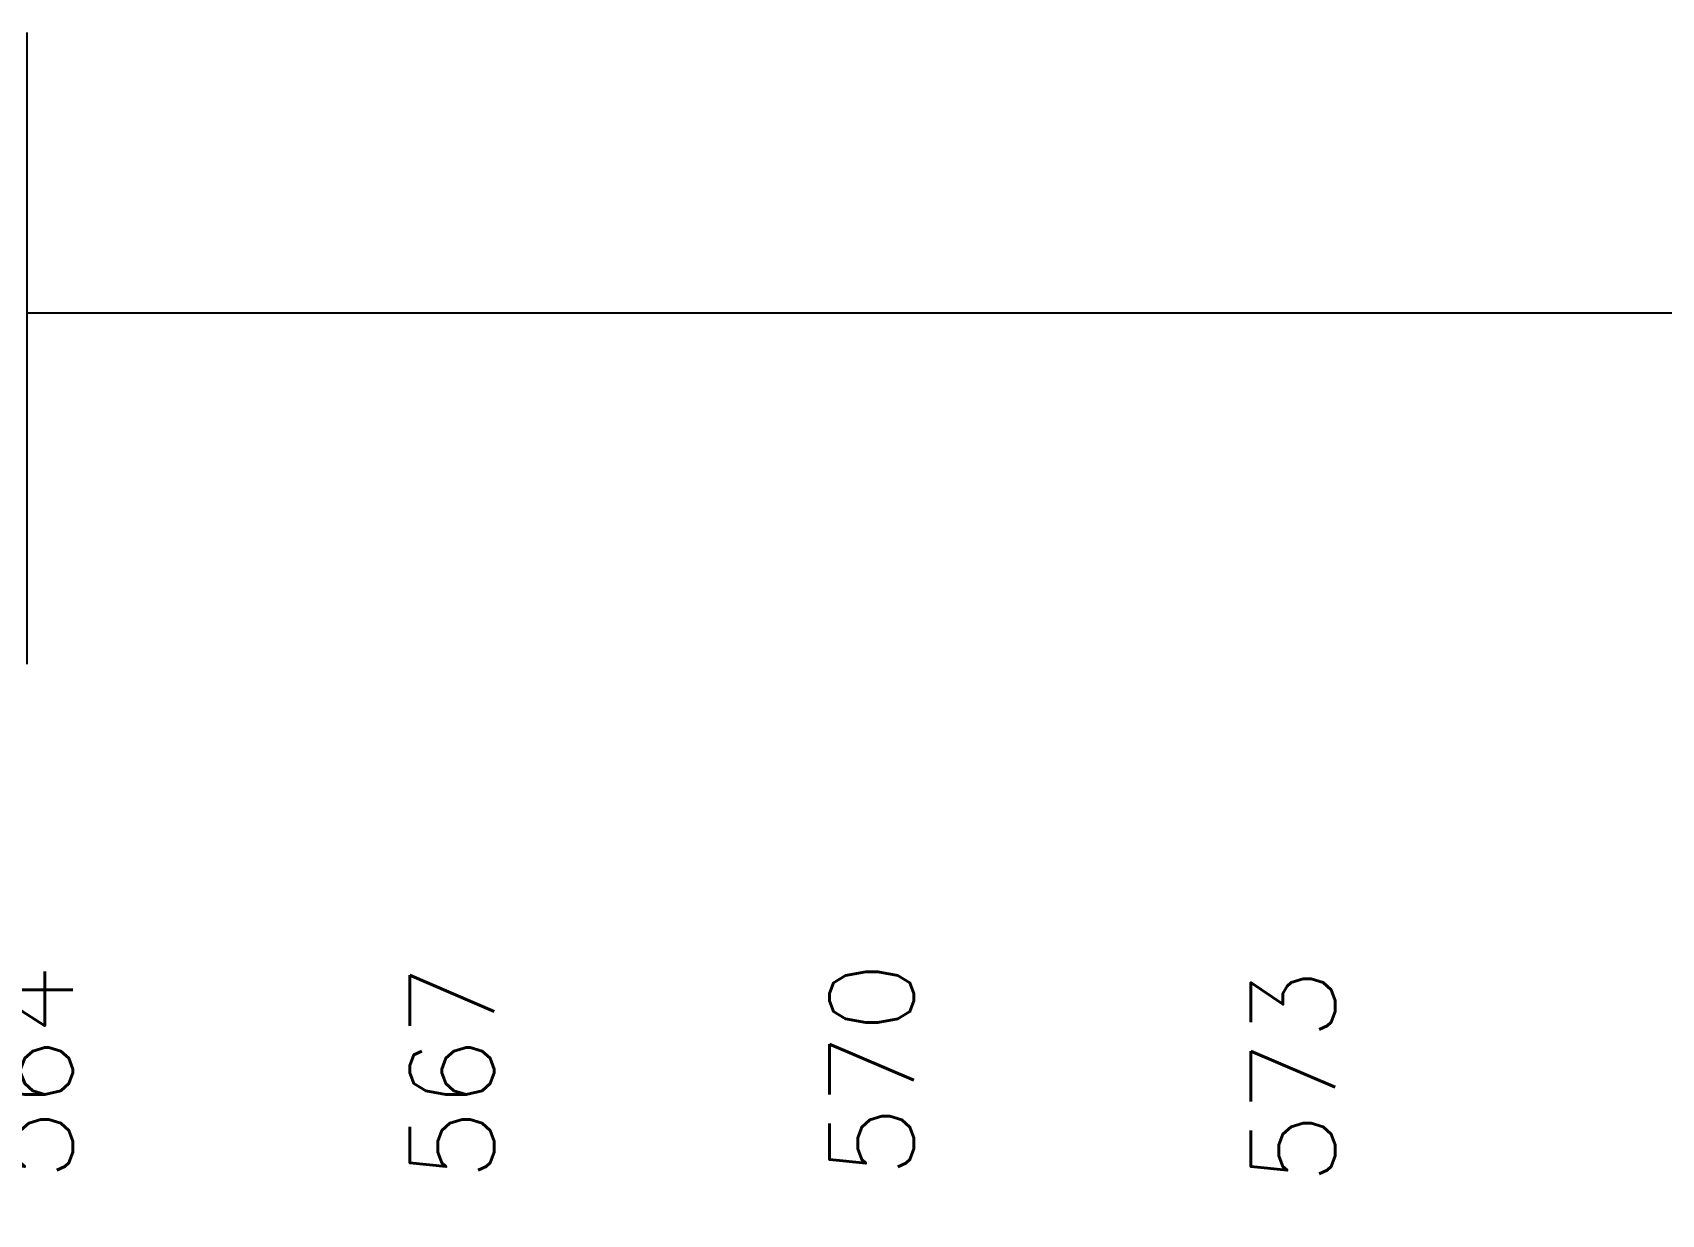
# Model space of a CAD drawing. Extents: x -16 to 243, y 482 to 579.
# Drawn here: x 96.22 to 107.82, y 568.78 to 577.2 of the extents above; entities that cross this region are included whole.
import ezdxf

# ---------------------------------------------------------------- set-up
doc = ezdxf.new("R2010")
doc.units = 0
doc.header["$LTSCALE"] = 0.02
doc.header["$MEASUREMENT"] = 0
doc.layers.get('0').update_dxf_attribs({"linetype": 'CONTINUOUS'})
doc.layers.add('NOPILAR1', color=2, linetype='CONTINUOUS')
doc.layers.add('USO1', color=2, linetype='CONTINUOUS')
doc.styles.add('1', font='romans.shx')
doc.styles.add('NOPILAR', font='simplex.shx', dxfattribs={"height": 0.6})
doc.dimstyles.new('1-600', dxfattribs={"dimtxt": 1.1, "dimasz": 2.5, "dimexe": 2, "dimexo": 4, "dimgap": 0.2, "dimtad": 1, "dimdec": 0, "dimzin": 4, "dimdsep": 46, "dimlunit": 6, "dimtxsty": '1', "dimblk1": 'NONE', "dimblk2": 'NONE', "dimsah": 1, "dimcen": 0, "dimclrd": 2, "dimclre": 2, "dimclrt": 2, "dimadec": 0, "dimazin": 0, "dimtfac": 1, "dimtdec": 0, "dimtmove": 2, "dimatfit": 3, "dimldrblk": 'NONE', "dimfxl": 0, "dimtolj": 1, "dimtzin": 0, "dimarcsym": 0})

# ---------------------------------------------------------------- blocks, each defined once
blk = doc.blocks.new('*D38')
at = {"color": 2, "linetype": 'ByBlock'}
for p, q in [((96.184, 572.697), (96.184, 577.197)), ((132.184, 572.697), (132.184, 577.197)), ((132.184, 575.197), (96.184, 575.197))]:
    blk.add_line(p, q, dxfattribs=at)
at = {"color": 2, "linetype": 'ByBlock', "insert": (114.184, 576.13), "char_height": 1.1, "attachment_point": 5, "style": '1'}
blk.add_mtext('\\A1;Administração', dxfattribs=at)
blk = doc.blocks.new('_NONE')
at = {"color": 0, "linetype": 'ByBlock'}
blk.add_circle((0, 0), 0.25, dxfattribs=at)

msp = doc.modelspace()

# ---------------------------------------------------------------- texts
at = {"layer": 'NOPILAR1', "style": 'NOPILAR'}
for s, p in [('564', (96.509, 569.016)), ('564', (96.509, 569.016)), ('567', (99.509, 569.016)), ('567', (99.509, 569.016)), ('570', (102.498, 569.04)), ('570', (102.498, 569.04)), ('573', (105.498, 568.99)), ('573', (105.498, 568.99))]:
    msp.add_text(s, height=0.6, rotation=90, dxfattribs=at).set_placement(p)

# ---------------------------------------------------------------- dimensions: what is measured, and where the dimension line sits
at = {"layer": 'USO1'}
dim = msp.add_aligned_dim(p1=(132.184, 568.697), p2=(96.184, 568.697), distance=-6.5, text='Administração', dimstyle='1-600', dxfattribs=at)
dim.commit()
dim.dimension.update_dxf_attribs({"geometry": '*D38', "text_midpoint": (114.184, 576.13)})

doc.saveas('drawing.dxf')
